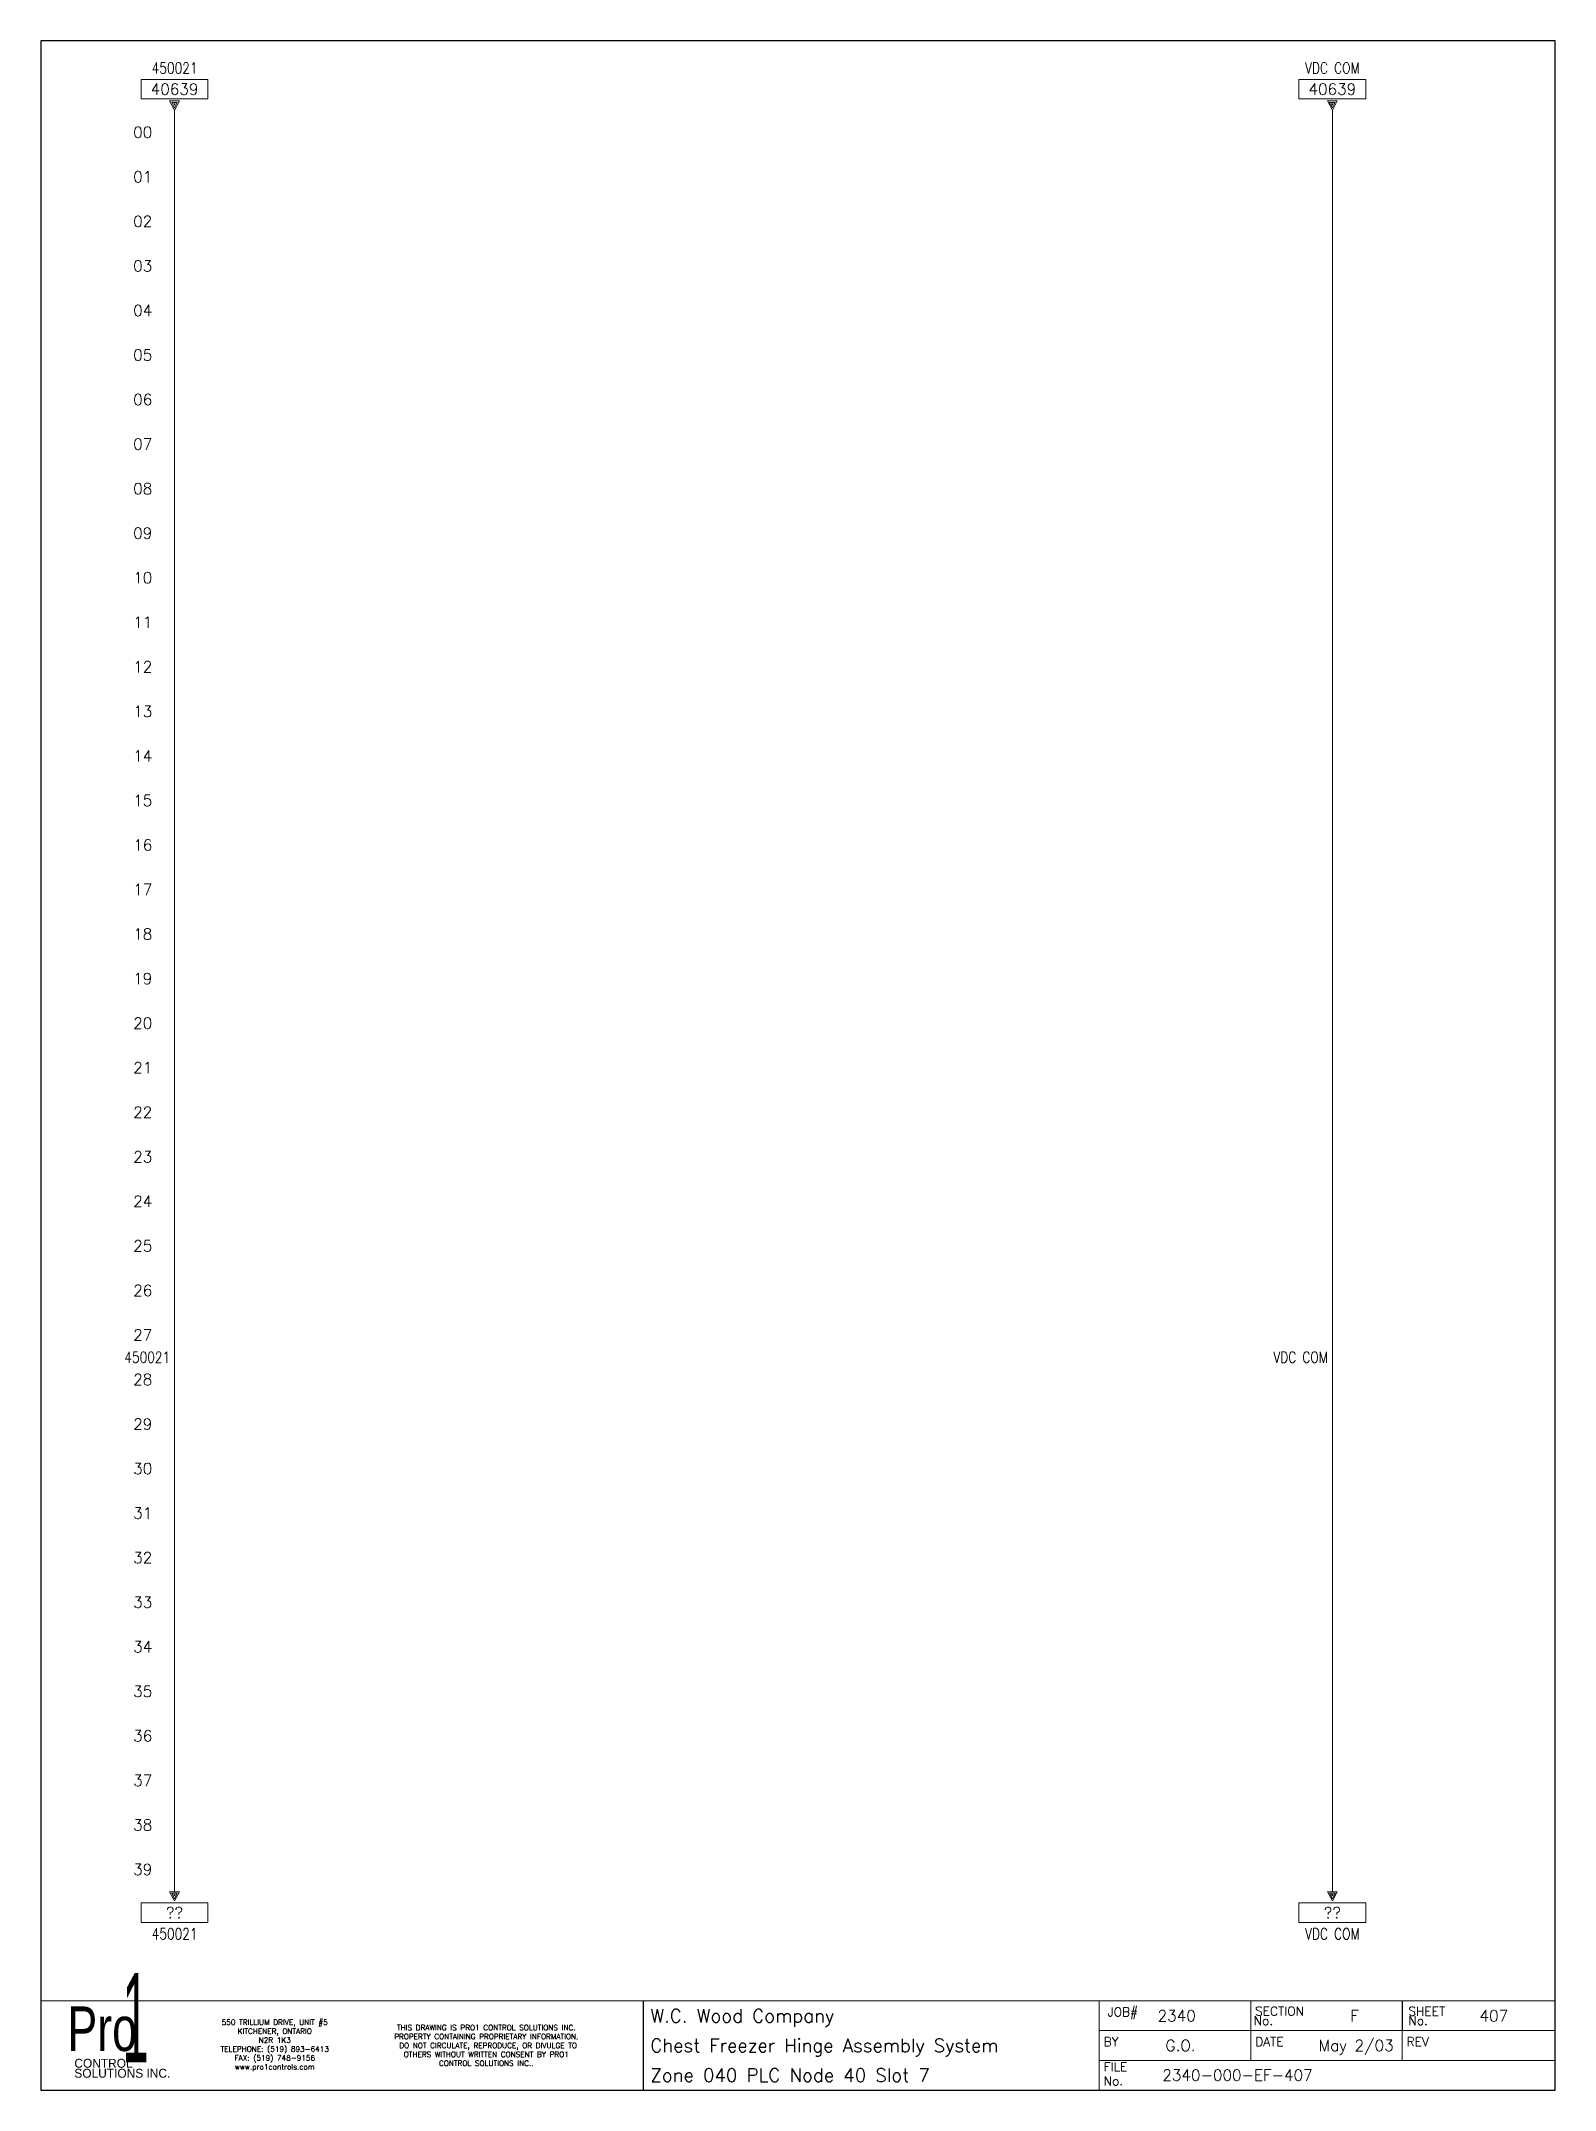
# Model space of a CAD drawing. Header units: inches. Extents: x 0 to 17, y 0 to 23.
import ezdxf
from ezdxf.enums import TextEntityAlignment as Align

# ---------------------------------------------------------------- set-up
doc = ezdxf.new("R2010")
doc.units = ezdxf.units.IN
doc.header["$MEASUREMENT"] = 0
for name, color, linetype, lineweight in [('BOARDER', 5, 'Continuous', 5), ('MISC', 2, 'Continuous', 5), ('SYMS', 7, 'Continuous', 5), ('Title_Block_Info', 2, 'Continuous', 5), ('WIRENO', 1, 'Continuous', 5), ('WIRES', 7, 'Continuous', 5), ('XREF', 1, 'Continuous', 5)]:
    doc.layers.add(name, color=color, linetype=linetype, lineweight=lineweight)
doc.layers.add('WIRENO_DEST', color=1, linetype='Continuous')
doc.styles.add('SIVAN', font='sivan.TTF', dxfattribs={"height": 1})
doc.styles.add('STACCO', font='STAC222N.TTF', dxfattribs={"height": 1})
doc.styles.get("Standard").update_dxf_attribs({"font": 'romans.shx'})
doc.styles.add('WD', font='romans.shx')

# ---------------------------------------------------------------- blocks, each defined once
blk = doc.blocks.new('WD_MLRH')
at = {"color": 2, "style": 'WD'}
blk.add_attdef('RUNGFIRST', text='', height=0.125, dxfattribs=at).set_placement((-0.25, 0), align=Align.MIDDLE_RIGHT)
at = {"style": 'WD', "flags": 1}
for tag, p in [('RUNGHORV', (-0.25, -0.127)), ('RUNGDIST', (-0.25, -0.2)), ('RUNGCNT', (-0.25, -0.237)), ('RUNGINC', (-0.25, -0.163)), ('WIRE-START', (-0.25, -0.356)), ('WIRE-GSUF', (-0.25, -0.396)), ('PH3SPACE', (-0.25, -0.437)), ('WIREMODE', (-0.25, -0.281)), ('WIREFMT', (-0.25, -0.321))]:
    blk.add_attdef(tag, text='', height=0.025, dxfattribs=at).set_placement(p, align=Align.RIGHT)
blk = doc.blocks.new('HA2D2')
for p, q in [((0.375, 0.344), (-0.375, 0.344)), ((-0.375, 0.344), (-0.375, 0.125)), ((0.375, 0.125), (0.375, 0.344)), ((-0.375, 0.125), (0.375, 0.125)), ((0.055, 0.102), (-0.055, 0.102)), ((-0.055, 0.102), (0, 0)), ((0, 0.023), (-0.031, 0.086)), ((-0.031, 0.086), (0.031, 0.086)), ((0, 0.055), (-0.008, 0.07)), ((-0.008, 0.07), (0.008, 0.07)), ((0, 0), (0.055, 0.102)), ((0.031, 0.086), (0, 0.023)), ((0.008, 0.07), (0, 0.055))]:
    blk.add_line(p, q)
at = {"style": 'WD', "width": 0.8, "flags": 8}
for tag, p in [('DESC1', (0, 0.722)), ('WIRENO', (0, 0.534))]:
    blk.add_attdef(tag, text='', height=0.125, dxfattribs=at).set_placement(p, align=Align.TOP_CENTER)
at = {"style": 'WD'}
blk.add_attdef('XREF', text='', height=0.125, dxfattribs=at).set_placement((0, 0.172), align=Align.CENTER)
at = {"style": 'WD', "flags": 1}
for tag, p in [('X8TERM01', (0, 0)), ('SIGCODE', (0.088, 0.066))]:
    blk.add_attdef(tag, p, '', height=0.01, dxfattribs=at)
blk = doc.blocks.new('HA2S4')
for p, q in [((-0.055, 0), (0.055, 0)), ((0, -0.102), (-0.055, 0)), ((0.055, 0), (0, -0.102)), ((0.375, -0.125), (-0.375, -0.125)), ((-0.375, -0.125), (-0.375, -0.344)), ((-0.031, -0.016), (0, -0.078)), ((0.031, -0.016), (-0.031, -0.016)), ((-0.008, -0.031), (0, -0.047)), ((0.008, -0.031), (-0.008, -0.031)), ((0, -0.078), (0.031, -0.016)), ((0, -0.047), (0.008, -0.031)), ((0.375, -0.344), (0.375, -0.125)), ((-0.375, -0.344), (0.375, -0.344))]:
    blk.add_line(p, q)
at = {"style": 'WD', "flags": 1}
for tag, p in [('X2TERM01', (0, 0)), ('SIGCODE', (0.088, -0.059))]:
    blk.add_attdef(tag, p, '', height=0.01, dxfattribs=at)
at = {"style": 'WD'}
blk.add_attdef('XREF', text='', height=0.125, dxfattribs=at).set_placement((0, -0.297), align=Align.CENTER)
at = {"style": 'WD', "width": 0.8, "flags": 8}
for tag, p in [('WIRENO', (0, -0.409)), ('DESC1', (0, -0.597))]:
    blk.add_attdef(tag, text='', height=0.125, dxfattribs=at).set_placement(p, align=Align.TOP_CENTER)
blk = doc.blocks.new('TB_P')
at = {"color": 5}
blk.add_line((6.764, 0), (6.764, 1), dxfattribs=at)
at = {"color": 5, "linetype": 'Continuous'}
blk.add_line((15.283, 1), (15.283, 0.667), dxfattribs=at)
blk.add_lwpolyline([(0, 0), (17, 0), (17, 23), (0, 23)], close=True, dxfattribs=at)
at = {"layer": 'BOARDER', "linetype": 'Continuous'}
for p, q in [((0, 1), (17, 1)), ((0, 1), (0, 0)), ((11.882, 1), (11.882, 0.667)), ((11.882, 1), (11.882, 0)), ((11.882, 1), (11.882, 0)), ((11.882, 1), (11.882, 0)), ((13.583, 1), (13.583, 0.667)), ((11.882, 0.667), (17, 0.667)), ((13.583, 0.667), (13.583, 0.333)), ((15.283, 0.667), (15.283, 0.333)), ((11.882, 0.333), (17, 0.333))]:
    blk.add_line(p, q, dxfattribs=at)
at = {"color": 5, "char_height": 0.06, "attachment_point": 5, "style": 'WD'}
for s, insert, width in [('550 TRILLIUM DRIVE, UNIT #5\\PKITCHENER, ONTARIO\\PN2R 1K3\\PTELEPHONE: (519) 893-6413\\PFAX: (519) 748-9156\\Pwww.pro1controls.com', (2.625, 0.5), 1.804), ('THIS DRAWING IS PRO1 CONTROL SOLUTIONS INC. PROPERTY CONTAINING PROPRIETARY INFORMATION.  DO NOT CIRCULATE, REPRODUCE, OR DIVULGE TO OTHERS WITHOUT WRITTEN CONSENT BY PRO1 CONTROL SOLUTIONS INC..', (5, 0.5), 2.264)]:
    blk.add_mtext(s, dxfattribs=dict(at, insert=insert, width=width))
at = {"color": 2, "linetype": 'Continuous', "style": 'WD', "flags": 1}
for tag, p in [('REV1_NO', (1.734, 3.29)), ('REV1_BY', (7.303, 3.29)), ('REV1_DATE', (9.562, 3.29)), ('REV2_NO', (1.734, 3.04)), ('REV2_BY', (7.303, 3.04)), ('REV2_DATE', (9.562, 3.04)), ('REV3_NO', (1.734, 2.79)), ('REV3_BY', (7.303, 2.79)), ('REV3_DATE', (9.562, 2.79)), ('REV4_NO', (1.734, 2.54)), ('REV4_BY', (7.303, 2.54)), ('REV4_DATE', (9.562, 2.54)), ('REV5_NO', (1.734, 2.29)), ('REV5_BY', (7.303, 2.29)), ('REV5_DATE', (9.562, 2.29)), ('REV6_NO', (1.734, 2.04)), ('REV6_BY', (7.303, 2.04)), ('REV6_DATE', (9.562, 2.04)), ('REV7_NO', (1.734, 1.79)), ('REV7_BY', (7.303, 1.79)), ('REV7_DATE', (9.562, 1.79)), ('REV8_NO', (1.734, 1.54)), ('REV8_BY', (7.303, 1.54)), ('REV8_DATE', (9.562, 1.54)), ('REV9_NO', (1.734, 1.29)), ('REV9_BY', (7.303, 1.29)), ('REV9_DATE', (9.562, 1.29))]:
    blk.add_attdef(tag, text='', height=0.15, dxfattribs=at).set_placement(p, align=Align.MIDDLE_CENTER)
for tag, p in [('REV1_CHANGE', (2.292, 3.29)), ('REV2_CHANGE', (2.292, 3.04)), ('REV3_CHANGE', (2.292, 2.79)), ('REV4_CHANGE', (2.292, 2.54)), ('REV5_CHANGE', (2.292, 2.29)), ('REV6_CHANGE', (2.292, 2.04)), ('REV7_CHANGE', (2.292, 1.79)), ('REV8_CHANGE', (2.292, 1.54)), ('REV9_CHANGE', (2.292, 1.29))]:
    blk.add_attdef(tag, text='', height=0.15, dxfattribs=at).set_placement(p, align=Align.MIDDLE_LEFT)
at = {"layer": 'BOARDER', "lineweight": 0}
for s, height, style, width, p in [('1', 1, 'SIVAN', 0.4, (1.062, 0.812)), ('Pro', 0.5, 'STACCO', 0.75, (0.688, 0.688))]:
    blk.add_text(s, height=height, dxfattribs=dict(at, style=style, width=width)).set_placement(p, align=Align.MIDDLE_CENTER)
at = {"layer": 'BOARDER', "linetype": 'Continuous', "style": 'WD'}
for s, p in [('JOB#', (11.976, 0.827)), ('SECTION', (13.633, 0.835)), ('SHEET', (15.354, 0.834)), ('No.', (13.617, 0.729)), ('No.', (15.354, 0.729)), ('BY', (11.933, 0.493)), ('DATE', (13.634, 0.493)), ('REV', (15.334, 0.493)), ('FILE', (11.932, 0.21)), ('No.', (11.932, 0.052))]:
    blk.add_text(s, height=0.1, dxfattribs=at).set_placement(p)
at = {"layer": 'BOARDER', "lineweight": 0, "style": 'STACCO'}
for s, p in [('SOLUTIONS INC.', (0.375, 0.188)), ('CONTROL', (0.375, 0.3))]:
    blk.add_text(s, height=0.1, dxfattribs=at).set_placement(p, align=Align.MIDDLE_LEFT)
at = {"layer": 'Title_Block_Info', "ltscale": 0.1}
for tag, p in [('CUSTOMER', (6.842, 0.833)), ('JOB DESCRIPTION LINE', (6.842, 0.5)), ('DRAWING DESCRIPTION', (6.842, 0.167))]:
    blk.add_attdef(tag, text='', height=0.15, dxfattribs=at).set_placement(p, align=Align.MIDDLE_LEFT)
at = {"layer": 'Title_Block_Info', "ltscale": 0.1, "style": 'WD'}
for tag, p in [('JOB #', (12.752, 0.833)), ('SEC. NO.', (14.75, 0.833)), ('SHT. NO.', (16.312, 0.833)), ('NAME', (12.795, 0.5)), ('REV', (16.194, 0.5))]:
    blk.add_attdef(tag, text='', height=0.125, dxfattribs=at).set_placement(p, align=Align.MIDDLE_CENTER)
blk.add_attdef('DATE', text='', height=0.125, dxfattribs=at).set_placement((15.188, 0.5), align=Align.MIDDLE_RIGHT)
blk.add_attdef('FILE NUMBER', text='', height=0.125, dxfattribs=at).set_placement((12.591, 0.167), align=Align.MIDDLE_LEFT)
blk = doc.blocks.new('WD_WNV')
at = {"linetype": 'Continuous', "style": 'WD', "width": 0.8}
blk.add_attdef('WIRENO', text='', height=0.125, dxfattribs=at).set_placement((-0.05, 0), align=Align.MIDDLE_RIGHT)

msp = doc.modelspace()

# ---------------------------------------------------------------- linework, layer by layer
at = {"layer": 'WIRES'}
for p, q in [((1.5, 22.25), (1.5, 2.25)), ((14.5, 22.25), (14.5, 2.25))]:
    msp.add_line(p, q, dxfattribs=at)

# ---------------------------------------------------------------- block references
ref = msp.add_blockref('TB_P', (0, 0.025))
ref.add_attrib('CUSTOMER', 'W.C. Wood Company', dxfattribs={"layer": 'MISC', "ltscale": 0.1, "height": 0.15}).set_placement((6.842, 0.858), align=Align.MIDDLE_LEFT)
ref.add_attrib('JOB DESCRIPTION LINE', 'Chest Freezer Hinge Assembly System', dxfattribs={"layer": 'MISC', "ltscale": 0.1, "height": 0.15}).set_placement((6.842, 0.525), align=Align.MIDDLE_LEFT)
ref.add_attrib('DRAWING DESCRIPTION', 'Zone 040 PLC Node 40 Slot 7', dxfattribs={"layer": 'MISC', "ltscale": 0.1, "height": 0.15}).set_placement((6.842, 0.192), align=Align.MIDDLE_LEFT)
ref.add_attrib('JOB #', '2340', dxfattribs={"layer": 'MISC', "ltscale": 0.1, "height": 0.125, "style": 'WD'}).set_placement((12.752, 0.858), align=Align.MIDDLE_CENTER)
ref.add_attrib('SEC. NO.', 'F', dxfattribs={"layer": 'MISC', "ltscale": 0.1, "height": 0.125, "style": 'WD'}).set_placement((14.75, 0.858), align=Align.MIDDLE_CENTER)
ref.add_attrib('SHT. NO.', '407', dxfattribs={"layer": 'MISC', "ltscale": 0.1, "height": 0.125, "style": 'WD'}).set_placement((16.313, 0.858), align=Align.MIDDLE_CENTER)
ref.add_attrib('FILE NUMBER', '2340-000-EF-407', dxfattribs={"layer": 'MISC', "ltscale": 0.1, "height": 0.125, "style": 'WD'}).set_placement((12.591, 0.192), align=Align.MIDDLE_LEFT)
ref.add_attrib('NAME', 'G.O.', dxfattribs={"layer": 'MISC', "ltscale": 0.1, "height": 0.125, "style": 'WD'}).set_placement((12.795, 0.525), align=Align.MIDDLE_CENTER)
ref.add_attrib('DATE', 'May 2/03', dxfattribs={"layer": 'MISC', "ltscale": 0.1, "height": 0.125, "style": 'WD'}).set_placement((15.188, 0.525), align=Align.MIDDLE_RIGHT)
msp.add_blockref('WD_MLRH', (1.5, 22)).add_auto_attribs({'RUNGFIRST': '00'})
at = {"layer": 'SYMS'}
ref = msp.add_blockref('HA2D2', (1.5, 22.25), dxfattribs=at)
ref.add_attrib('XREF', '40639', dxfattribs={"layer": 'XREF', "height": 0.125, "style": 'WD'}).set_placement((1.5, 22.422), align=Align.CENTER)
ref.add_attrib('WIRENO', '450021', dxfattribs={"layer": 'WIRENO_DEST', "height": 0.125, "style": 'WD', "width": 0.8, "flags": 8}).set_placement((1.5, 22.784), align=Align.TOP_CENTER)
ref = msp.add_blockref('HA2D2', (14.5, 22.25), dxfattribs=at)
ref.add_attrib('XREF', '40639', dxfattribs={"layer": 'XREF', "height": 0.125, "style": 'WD'}).set_placement((14.5, 22.422), align=Align.CENTER)
ref.add_attrib('WIRENO', 'VDC COM', dxfattribs={"layer": 'WIRENO_DEST', "height": 0.125, "style": 'WD', "width": 0.8, "flags": 8}).set_placement((14.5, 22.784), align=Align.TOP_CENTER)
ref = msp.add_blockref('HA2S4', (1.5, 2.25), dxfattribs=at)
ref.add_attrib('XREF', '??', dxfattribs={"layer": 'XREF', "height": 0.125, "style": 'WD'}).set_placement((1.5, 1.953), align=Align.CENTER)
ref.add_attrib('WIRENO', '450021', dxfattribs={"layer": 'WIRENO', "height": 0.125, "style": 'WD', "width": 0.8, "flags": 8}).set_placement((1.5, 1.841), align=Align.TOP_CENTER)
ref = msp.add_blockref('HA2S4', (14.5, 2.25), dxfattribs=at)
ref.add_attrib('XREF', '??', dxfattribs={"layer": 'XREF', "height": 0.125, "style": 'WD'}).set_placement((14.5, 1.953), align=Align.CENTER)
ref.add_attrib('WIRENO', 'VDC COM', dxfattribs={"layer": 'WIRENO', "height": 0.125, "style": 'WD', "width": 0.8, "flags": 8}).set_placement((14.5, 1.841), align=Align.TOP_CENTER)
at = {"layer": 'WIRENO'}
ref = msp.add_blockref('WD_WNV', (1.5, 8.25), dxfattribs=at)
ref.add_attrib('WIRENO', '450021', dxfattribs={"linetype": 'Continuous', "height": 0.125, "style": 'WD', "width": 0.8}).set_placement((1.45, 8.25), align=Align.MIDDLE_RIGHT)
ref = msp.add_blockref('WD_WNV', (14.5, 8.25), dxfattribs=at)
ref.add_attrib('WIRENO', 'VDC COM', dxfattribs={"linetype": 'Continuous', "height": 0.125, "style": 'WD', "width": 0.8}).set_placement((14.45, 8.25), align=Align.MIDDLE_RIGHT)

# ---------------------------------------------------------------- texts
at = {"color": 2, "style": 'WD'}
for s, p in [('01', (1.25, 21.5)), ('02', (1.25, 21)), ('03', (1.25, 20.5)), ('04', (1.25, 20)), ('05', (1.25, 19.5)), ('06', (1.25, 19)), ('07', (1.25, 18.5)), ('08', (1.25, 18)), ('09', (1.25, 17.5)), ('10', (1.25, 17)), ('11', (1.25, 16.5)), ('12', (1.25, 16)), ('13', (1.25, 15.5)), ('14', (1.25, 15)), ('15', (1.25, 14.5)), ('16', (1.25, 14)), ('17', (1.25, 13.5)), ('18', (1.25, 13)), ('19', (1.25, 12.5)), ('20', (1.25, 12)), ('21', (1.25, 11.5)), ('22', (1.25, 11)), ('23', (1.25, 10.5)), ('24', (1.25, 10)), ('25', (1.25, 9.5)), ('26', (1.25, 9)), ('27', (1.25, 8.5)), ('28', (1.25, 8)), ('29', (1.25, 7.5)), ('30', (1.25, 7)), ('31', (1.25, 6.5)), ('32', (1.25, 6)), ('33', (1.25, 5.5)), ('34', (1.25, 5)), ('35', (1.25, 4.5)), ('36', (1.25, 4)), ('37', (1.25, 3.5)), ('38', (1.25, 3)), ('39', (1.25, 2.5))]:
    msp.add_text(s, height=0.125, dxfattribs=at).set_placement(p, align=Align.MIDDLE_RIGHT)

doc.saveas('drawing.dxf')
